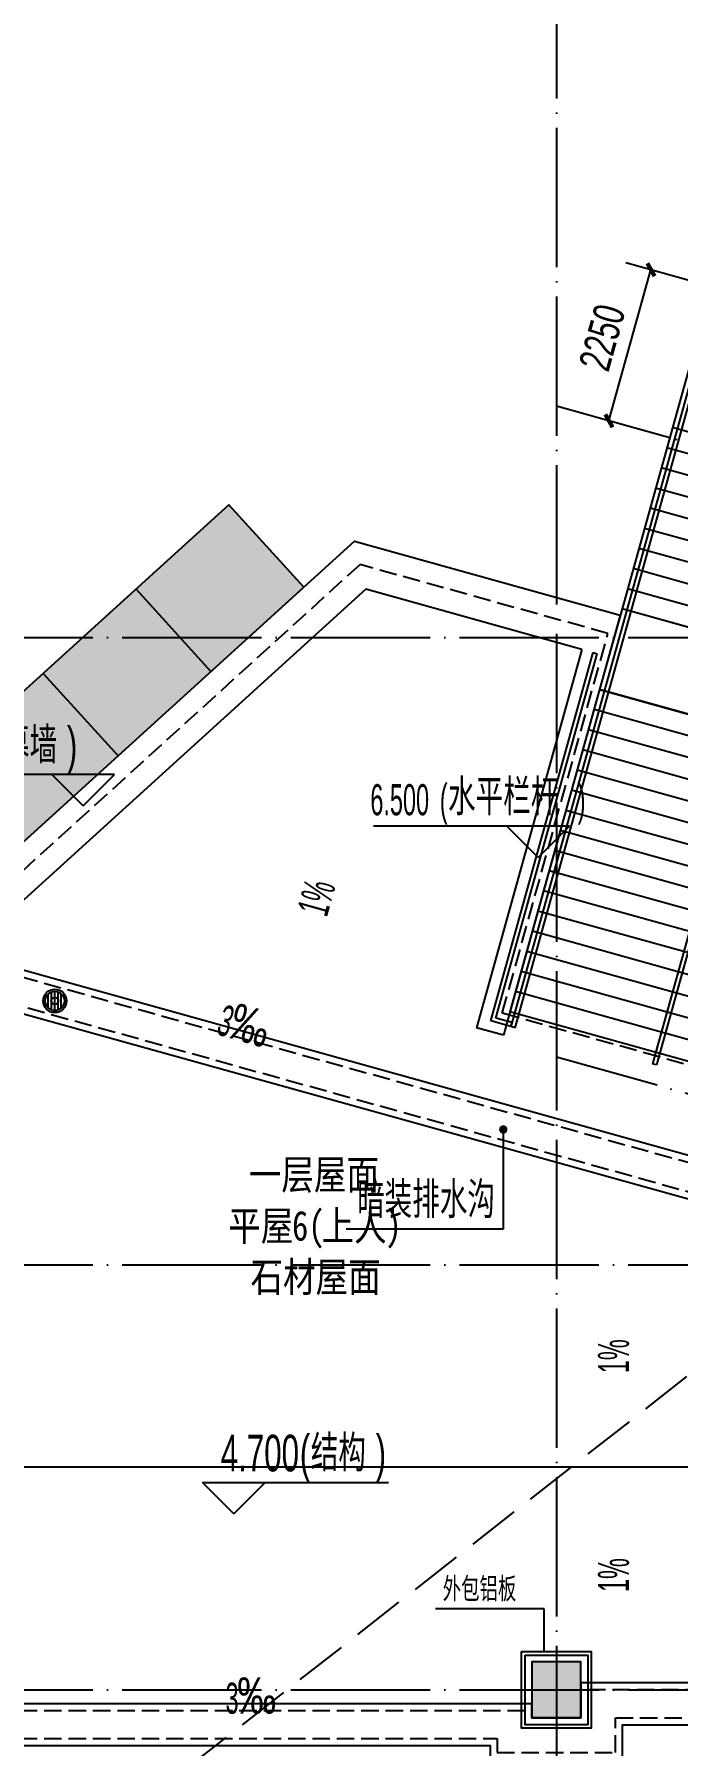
# Model space of a CAD drawing. Extents: x -409435 to 356702, y -107829 to 330904.
# Drawn here: x 78907 to 88142, y 113998 to 138555 of the extents above; entities that cross this region are included whole.
import ezdxf
from ezdxf.xclip import XClip

# ---------------------------------------------------------------- set-up
doc = ezdxf.new("R2010")
doc.units = 0
doc.header["$LTSCALE"] = 1000
doc.header["$MEASUREMENT"] = 0
doc.header["$XCLIPFRAME"] = 0
for name, pattern in [('104-14# 核心筒$0$DOTE', [2.42, 2, -0.2, 0.02, -0.2]), ('X-104 14#平面$0$$0$DASH', [0.35, 0.25, -0.1]), ('X-104 14#平面$0$109 3#平面$0$DASH', [0.35, 0.25, -0.1]), ('X-104 14#平面$0$DASH', [0.35, 0.25, -0.1])]:
    doc.linetypes.add(name, pattern=pattern)
for name, color, linetype in [('01-标注_尺寸', 124, 'Continuous'), ('01-标注_标高', 200, 'Continuous'), ('01-标注_符号', 200, 'Continuous'), ('02-TEXT_标注', 130, 'Continuous'), ('104-14# 核心筒$0$A_AXIS-轴线', 36, '104-14# 核心筒$0$DOTE'), ('104-14# 核心筒$0$A_STR-砼柱', 51, 'Continuous'), ('PUB_HATCH', 8, 'Continuous'), ('X-104 14#平面$0$01-标注_标高', 200, 'Continuous'), ('X-104 14#平面$0$02-TEXT_标注', 130, 'Continuous'), ('X-104 14#平面$0$A-C_玻璃幕墙', 140, 'Continuous'), ('X-104 14#平面$0$A-E_栏杆', 232, 'Continuous'), ('X-104 14#平面$0$A-E_电梯', 171, 'Continuous'), ('X-104 14#平面$0$A-O_分水线', 127, 'Continuous'), ('X-104 14#平面$0$A-O_屋面', 201, 'Continuous'), ('X-104 14#平面$0$A-O_散水', 134, 'Continuous'), ('X-104 14#平面$0$A-SUR_吊顶', 40, 'Continuous'), ('X-104 14#平面$0$A-TECH_结构', 21, 'Continuous'), ('X-104 14#平面$0$EH_玻璃', 156, 'Continuous')]:
    doc.layers.add(name, color=color, linetype=linetype)
doc.styles.add('_TCH_DIM', font='ros.shx', dxfattribs={"width": 0.8, "height": 2, "bigfont": 'jd.shx'})
doc.styles.add('_TCH_DIM_T3', font='ros.shx', dxfattribs={"width": 0.705882, "bigfont": 'jd.shx'})
doc.styles.add('_TCH_LABEL', font='ros.shx', dxfattribs={"width": 0.8, "bigfont": 'jd.shx'})
doc.styles.add('X-104 14#平面$0$_TCH_DIM', font='ros.shx', dxfattribs={"width": 0.8, "bigfont": 'jd.shx'})
doc.styles.add('X-104 14#平面$0$Standard', font='STXIHEI_0.TTF', dxfattribs={"width": 0.8})
doc.dimstyles.new('_TCH_ARCH&&150', dxfattribs={"dimtxt": 446.25, "dimasz": 150, "dimexe": 375, "dimexo": 450, "dimgap": 189.375, "dimtad": 1, "dimdec": 0, "dimzin": 0, "dimdsep": 46, "dimtxsty": '_TCH_DIM_T3', "dimblk": 'ARCHTICK', "dimcen": 0.09, "dimclrt": 7, "dimazin": 2, "dimtfac": 1, "dimtdec": 0, "dimtix": 1, "dimtmove": 2, "dimatfit": 3, "dimfxl": 0, "dimtolj": 1, "dimtzin": 0, "dimarcsym": 0})

# ---------------------------------------------------------------- blocks, each defined once
blk = doc.blocks.new('_FZH')
blk.add_lwpolyline([(-0.5, -0.5), (0.5, -0.5), (0.5, 0.5), (-0.5, 0.5)], close=True)
at = {"layer": 'PUB_HATCH'}
blk.add_solid([(-0.5, -0.5), (0.5, -0.5), (-0.5, 0.5), (0.5, 0.5)], dxfattribs=at)
blk = doc.blocks.new('104-14# 核心筒')
at = {"layer": '104-14# 核心筒$0$A_AXIS-轴线'}
for p, q in [((86400, 139633.6), (86400, 80554.9)), ((115900, 125010.4), (86400, 133218.1)), ((-9370.1, 129900), (120259.9, 129900)), ((106496.4, 118284.9), (86400, 123876.3)), ((-9370.1, 120900), (120259.9, 120900)), ((-9370.1, 114800), (120259.9, 114800))]:
    blk.add_line(p, q, dxfattribs=at)
at = {"layer": '104-14# 核心筒$0$A_STR-砼柱', "xscale": 700, "yscale": 800, "zscale": 800}
blk.add_blockref('_FZH', (86400, 114800), dxfattribs=at)
blk = doc.blocks.new('X-104 14#平面$0$ydl')
h = blk.add_hatch()
h.set_pattern_fill('ANSI31', color=8, scale=30, angle=45)
h.set_pattern_definition([(90, (0, 0), (-47.625, 1e-14), [])])
edge = h.paths.add_edge_path()
edge.add_arc((0, 0), 138, 0, 360)
for radius in [168, 138]:
    blk.add_circle((0, 0), radius)
blk = doc.blocks.new('X-104 14#平面$0$d3d3d3')
blk.add_circle((-36698, 35585), 50)
at = {"layer": 'X-104 14#平面$0$A-O_分水线'}
blk.add_blockref('X-104 14#平面$0$ydl', (-36698, 35585), dxfattribs=at)
blk = doc.blocks.new('X-104 14#平面')
at = {"layer": 'X-104 14#平面$0$EH_玻璃'}
h = blk.add_hatch(dxfattribs=at)
h.set_pattern_fill('DOTS', color=256, scale=50, angle=45)
h.set_pattern_definition([(45, (0, 0), (-28.0633, 84.1899), [0, -79.375])])
h.paths.add_polyline_path([(66783, 116101.6), (82776.3, 130619.8), (81700.8, 131804.5), (65707.6, 117286.3)])
at = {"layer": 'X-104 14#平面$0$01-标注_标高'}
for p, q in [((80057, 127933.5), (76981.8, 127933.5)), ((79607, 127483.5), (79157, 127933.5)), ((79607, 127483.5), (80057, 127933.5)), ((81772.2, 117327.3), (81322.2, 117777.3)), ((81322.2, 117777.3), (83992.7, 117777.3)), ((81772.2, 117327.3), (82222.2, 117777.3))]:
    blk.add_line(p, q, dxfattribs=at)
at = {"layer": 'X-104 14#平面$0$A-C_玻璃幕墙'}
for p, q in [((80368.1, 130594.6), (81443.5, 129409.9)), ((79035.3, 129384.8), (80110.7, 128200.1))]:
    blk.add_line(p, q, dxfattribs=at)
for points in [[(66783, 116101.6), (82776.3, 130619.8), (81700.8, 131804.5), (65707.6, 117286.3)], [(85900, 115350), (86900, 115350), (86900, 114250), (85900, 114250)], [(85950, 115300), (86850, 115300), (86850, 114300), (85950, 114300)]]:
    blk.add_lwpolyline(points, close=True, dxfattribs=at)
at = {"layer": 'X-104 14#平面$0$A-E_栏杆'}
for p, q in [((88696.3, 134914.7), (85747.8, 124317.2)), ((88754.1, 134898.6), (85805.6, 124301.1)), ((90719.5, 134351.8), (87779, 123783.2)), ((90777.3, 134335.7), (87836.8, 123767.1)), ((85458.8, 124397.6), (86929.3, 129682.9)), ((85532.7, 124439.3), (86987.1, 129666.8)), ((86929.3, 129682.9), (86987.1, 129666.8)), ((85747.8, 124317.2), (85458.8, 124397.6)), ((85763.9, 124375), (85532.7, 124439.3)), ((85747.8, 124317.2), (85763.9, 124375)), ((85805.6, 124301.1), (85747.8, 124317.2)), ((87836.8, 123767.1), (87779, 123783.2))]:
    blk.add_line(p, q, dxfattribs=at)
at = {"layer": 'X-104 14#平面$0$A-E_电梯'}
for p, q in [((88628.9, 134933.5), (87342.3, 130309.1)), ((94520.9, 131114.4), (88066, 132910.3)), ((94440.4, 130825.4), (87985.6, 132621.3)), ((94360, 130536.3), (87905.2, 132332.3)), ((94279.6, 130247.3), (87824.8, 132043.2)), ((94199.2, 129958.3), (87744.3, 131754.2)), ((94118.8, 129669.3), (87663.9, 131465.2)), ((94038.4, 129380.2), (87583.5, 131176.2)), ((93958, 129091.2), (87503.1, 130887.2)), ((93877.5, 128802.2), (87422.7, 130598.1)), ((93797.1, 128513.2), (87342.3, 130309.1)), ((87020.6, 129153), (85734, 124528.7)), ((93475.5, 127357.1), (87020.6, 129153)), ((93395.1, 127068.1), (86940.2, 128864)), ((93314.6, 126779.1), (86859.8, 128575)), ((93234.2, 126490), (86779.4, 128286)), ((93153.8, 126201), (86699, 127996.9)), ((93073.4, 125912), (86618.5, 127707.9)), ((92993, 125623), (86538.1, 127418.9)), ((92912.6, 125333.9), (86457.7, 127129.9)), ((92832.2, 125044.9), (86377.3, 126840.9)), ((92751.7, 124755.9), (86296.9, 126551.8)), ((92671.3, 124466.9), (86216.5, 126262.8)), ((92590.9, 124177.9), (86136.1, 125973.8)), ((92510.5, 123888.8), (86055.6, 125684.8)), ((92430.1, 123599.8), (85975.2, 125395.7)), ((92349.7, 123310.8), (85894.8, 125106.7)), ((92269.3, 123021.8), (85814.4, 124817.7)), ((92188.8, 122732.7), (85734, 124528.7))]:
    blk.add_line(p, q, dxfattribs=at)
blk.add_lwpolyline([(93797.1, 128513.2), (87342.3, 130309.1), (87020.6, 129153), (93475.5, 127357.1)], close=True, dxfattribs=at)
at = {"layer": 'X-104 14#平面$0$A-O_分水线'}
blk.add_line((69796.7, 118000), (91494.8, 118000), dxfattribs=at)
at = {"layer": 'X-104 14#平面$0$A-O_屋面', "ltscale": 5}
for points in [[(388.1, 112184.9), (-347.3, 112341.2), (366.7, 115700), (66340.6, 115700), (83503.2, 131279.7), (87317.1, 130218.6), (85640.2, 124191.5)], [(86765.5, 129728.5), (83666.6, 130590.7), (66580, 115080), (868.7, 115080), (388.1, 112818.7), (517, 112791.3), (388.1, 112184.9)], [(86765.5, 129728.5), (85254.8, 124298.7)], [(85640.2, 124191.5), (85254.8, 124298.7)]]:
    blk.add_lwpolyline(points, dxfattribs=at)
at = {"layer": 'X-104 14#平面$0$A-O_散水'}
blk.add_lwpolyline([(77377.4, 124881.5), (92161.2, 120768.3), (90528.5, 114900), (86750, 114900), (86750, 114400), (86050, 114400), (86050, 114600), (70500, 114600), (70500, 113700), (66900, 113700), (66900, 114600), (766.7, 114600), (639.2, 114000), (66300, 114000), (66300, 113100), (71100, 113100), (71100, 114000), (85450, 114000), (85450, 113800), (87350, 113800), (87350, 114300), (90984.3, 114300), (92900.1, 121185.5), (77902.5, 125358.2)], close=True, dxfattribs=at)
at = {"layer": 'X-104 14#平面$0$A-O_散水', "linetype": 'X-104 14#平面$0$DASH'}
blk.add_lwpolyline([(77464.9, 124961), (92284.4, 120837.8), (90604.5, 114800), (86850, 114800), (86850, 114300), (85950, 114300), (85950, 114500), (70600, 114500), (70600, 113600), (66800, 113600), (66800, 114500), (745.4, 114500), (660.4, 114100), (66400, 114100), (66400, 113200), (71000, 113200), (71000, 114100), (85550, 114100), (85550, 113900), (87250, 113900), (87250, 114400), (90908.4, 114400), (92776.9, 121115.9), (77815, 125278.8)], close=True, dxfattribs=at)
at = {"layer": 'X-104 14#平面$0$A-SUR_吊顶', "linetype": 'X-104 14#平面$0$109 3#平面$0$DASH', "ltscale": 3}
blk.add_lwpolyline([(95099.4, 118271), (89096.5, 119941.2), (77166, 110600)], dxfattribs=at)
at = {"layer": 'X-104 14#平面$0$A-TECH_结构', "linetype": 'X-104 14#平面$0$$0$DASH'}
blk.add_lwpolyline([(120414.6, 127674.3), (99635.5, 133455.6), (96317.6, 121532.1), (85624.2, 124507.3), (87140.3, 129956.4), (83582.3, 130946.3), (66456.4, 115400), (609.3, 115400), (8.3, 112572.3), (4214.3, 111678.3), (1409.8, 98484.1), (-2502.5, 99315.7), (-5635.8, 84574.9), (40532.1, 86590.6), (40199.6, 84502.3), (83848.5, 86753.1), (108910.7, 84979.4), (118802, 99617.3), (117234.1, 99966.3)], close=True, dxfattribs=at)
ref = blk.add_blockref('104-14# 核心筒', (0, 0))
XClip(ref).set_block_clipping_path([(-38664.3623821461, -25500), (139216.5485069363, 330900)])
blk.add_blockref('X-104 14#平面$0$d3d3d3', (115900, 89100))
at = {"layer": 'X-104 14#平面$0$02-TEXT_标注'}
for s, height, style, width, p in [('幕墙', 520.93, 'X-104 14#平面$0$_TCH_DIM', 0.8, (78444.1, 128091)), (')', 525, 'X-104 14#平面$0$_TCH_DIM', 0.64, (79375.2, 128091)), ('一层屋面', 428.14, 'X-104 14#平面$0$Standard', 0.8, (81986.1, 121980.3)), ('平屋', 428.14, 'X-104 14#平面$0$Standard', 0.8, (81689.9, 121245.3)), ('6(', 428.14, 'X-104 14#平面$0$Standard', 0.8, (82607, 121245.3)), ('上人', 428.14, 'X-104 14#平面$0$Standard', 0.8, (83030.2, 121245.3)), (')', 428.1, 'X-104 14#平面$0$Standard', 0.8, (83947.2, 121245.3)), ('石材屋面', 428.14, 'X-104 14#平面$0$Standard', 0.8, (82010, 120510.3)), ('4.700', 525, 'X-104 14#平面$0$_TCH_DIM', 0.64, (81582.4, 117934.8)), ('(', 525, 'X-104 14#平面$0$_TCH_DIM', 0.64, (82718.2, 117934.8)), ('结构', 520.93, 'X-104 14#平面$0$_TCH_DIM', 0.8, (82875, 117934.8)), (')', 525, 'X-104 14#平面$0$_TCH_DIM', 0.64, (83806.2, 117934.8))]:
    blk.add_text(s, height=height, dxfattribs=dict(at, style=style, width=width)).set_placement(p)
blk = doc.blocks.new('_ArchTick')
at = {"color": 0, "linetype": 'ByBlock', "const_width": 0.4}
blk.add_lwpolyline([(-0.5, -0.5), (0.5, 0.5)], dxfattribs=at)
blk = doc.blocks.new('*D2500')
at = {"layer": '01-标注_尺寸', "color": 0, "lineweight": -2, "transparency": 16777216}
for p, q in [((87155, 133008), (87758, 135176)), ((88629, 134933), (87397, 135276)), ((88026, 132766), (86793, 133109))]:
    blk.add_line(p, q, dxfattribs=at)
at = {"layer": 'Defpoints', "color": 0, "transparency": 16777216}
for p in [(87758, 135176), (89062, 134813), (88459, 132645)]:
    blk.add_point(p, dxfattribs=at)
at = {"layer": '01-标注_尺寸', "color": 0, "lineweight": -2, "transparency": 16777216, "xscale": 150, "yscale": 150, "zscale": 150}
for p, rotation in [((87758, 135176), 74.45189736509096), ((87155, 133008), 254.451897365091)]:
    blk.add_blockref('_ArchTick', p, dxfattribs=dict(at, rotation=rotation))
at = {"layer": '01-标注_尺寸', "color": 7, "transparency": 16777216, "insert": (87059, 134203), "char_height": 446.2, "attachment_point": 5, "rotation": 74.4519, "style": '_TCH_DIM_T3'}
blk.add_mtext('\\A1;2250', dxfattribs=at)

msp = doc.modelspace()

# ---------------------------------------------------------------- linework, layer by layer
at = {"layer": '01-标注_标高'}
for p, q in [((86590.7, 127191.4), (83775.2, 127191.4)), ((86140.7, 126741.4), (85690.7, 127191.4)), ((86140.7, 126741.4), (86590.7, 127191.4))]:
    msp.add_line(p, q, dxfattribs=at)
at = {"layer": '01-标注_符号'}
for p, q in [((85638.4, 122840.1), (85638.4, 121410.7)), ((85638.4, 121410.7), (83382.2, 121410.7)), ((86223.1, 115963.2), (84664.5, 115963.2)), ((86223.1, 115350), (86223.1, 115963.2))]:
    msp.add_line(p, q, dxfattribs=at)
for points in [[(83435.1, 126471.5, 0, 0, 0), (83278.2, 125907.7, 120, 0, 0), (83157.6, 125474.2, 0, 0, 0)], [(82114.3, 123869.7, 0, 0, 0), (81709.7, 123987.2, 120, 0, 0), (81277.5, 124112.7, 0, 0, 0)], [(87600, 118900, 0, 0, 0), (87600, 119631, 120, 0, 0), (87600, 120081, 0, 0, 0)], [(87600, 116940.5, 0, 0, 0), (87600, 116209.5, 120, 0, 0), (87600, 115759.5, 0, 0, 0)], [(82413.9, 114300, 0, 0, 0), (81828, 114300, 120, 0, 0), (81378, 114300, 0, 0, 0)]]:
    msp.add_lwpolyline(points, format="xyseb", dxfattribs=at)
at = {"layer": '01-标注_符号', "const_width": 60}
msp.add_lwpolyline([(85638.4, 122870.1, 1), (85638.4, 122810.1, 1)], format="xyb", close=True, dxfattribs=at)

# ---------------------------------------------------------------- block references
msp.add_blockref('X-104 14#平面', (0, 0))

# ---------------------------------------------------------------- texts
at = {"layer": '02-TEXT_标注'}
for s, height, style, width, p in [('6.500', 446.25, '_TCH_DIM', 0.564706, (83730.2, 127348.9)), ('(', 446.2, '_TCH_DIM', 0.564706, (84727, 127348.9)), ('水平栏杆', 520.93, '_TCH_DIM', 0.8, (84844.6, 127348.9)), (')', 446.2, '_TCH_DIM', 0.564706, (86706.9, 127348.9)), ('暗装排水沟', 520.93, '_TCH_DIM', 0.8, (83539.7, 121568.2)), ('外包铝板', 347.29, '_TCH_LABEL', 0.8, (84769.5, 116068.2)), ('‰', 520.9, '_TCH_DIM', 0.8, (81820.4, 114457.5)), ('3', 446.2, '_TCH_DIM', 0.564706, (81652.4, 114457.5))]:
    msp.add_text(s, height=height, dxfattribs=dict(at, style=style, width=width)).set_placement(p)
at = {"layer": '02-TEXT_标注', "style": '_TCH_DIM'}
for s, height, rotation, width, p in [('1%%%', 446.25, 74.4519, 0.564706, (83105.2, 125873.5)), ('3', 446.2, 343.81022, 0.564706, (81505.9, 124210.4)), ('‰', 520.9, 343.81022, 0.8, (81667.3, 124163.5)), ('1%%%', 446.25, 90, 0.564706, (87442.5, 119343.5)), ('1%%%', 446.25, 90, 0.564706, (87442.5, 116203))]:
    msp.add_text(s, height=height, rotation=rotation, dxfattribs=dict(at, width=width)).set_placement(p)

# ---------------------------------------------------------------- dimensions: what is measured, and where the dimension line sits
at = {"layer": '01-标注_尺寸'}
dim = msp.add_linear_dim(base=(87757.8, 135175.8), p1=(88459.3, 132645.2), p2=(89062.4, 134812.8), angle=74.4519, dimstyle='_TCH_ARCH&&150', override={"dimgap": 0}, dxfattribs=at)
dim.commit()
dim.dimension.update_dxf_attribs({"geometry": '*D2500', "text_midpoint": (87058.8, 134202.6), "dimtype": 161, "text_rotation": 74.4519})

doc.saveas('drawing.dxf')
